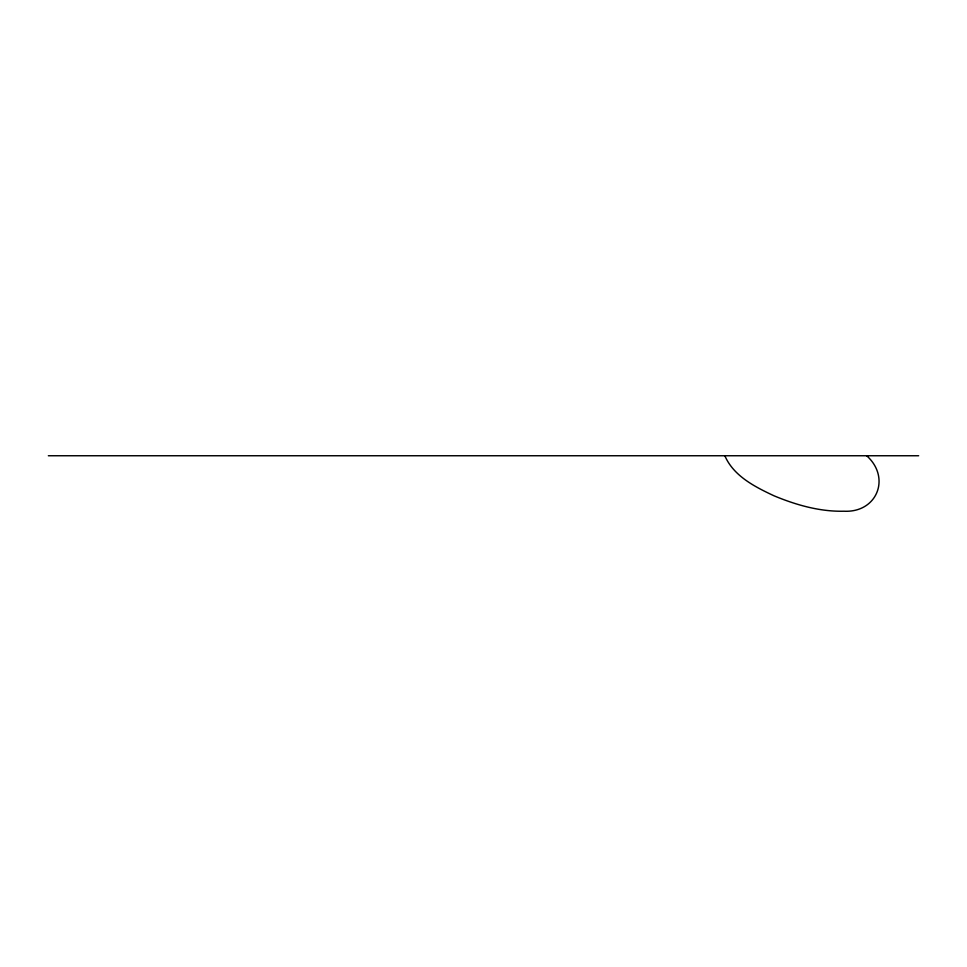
<?xml version="1.0" encoding="UTF-8"?>
<svg xmlns="http://www.w3.org/2000/svg" width="967" height="967" viewBox="0 0 967 967"><rect width="100%" height="100%" fill="white"/><g stroke="black" fill="none" stroke-linecap="round" stroke-linejoin="round"><path stroke-width="1.45" d="M48.35 455.747L918.65 455.747M866.686 455.747C891.139 477.662 877.105 512.957 843.889 511.217C819.762 511.773 796.059 504.967 773.975 495.781C754.949 486.848 733.602 476.102 724.839 455.747"/></g></svg>
